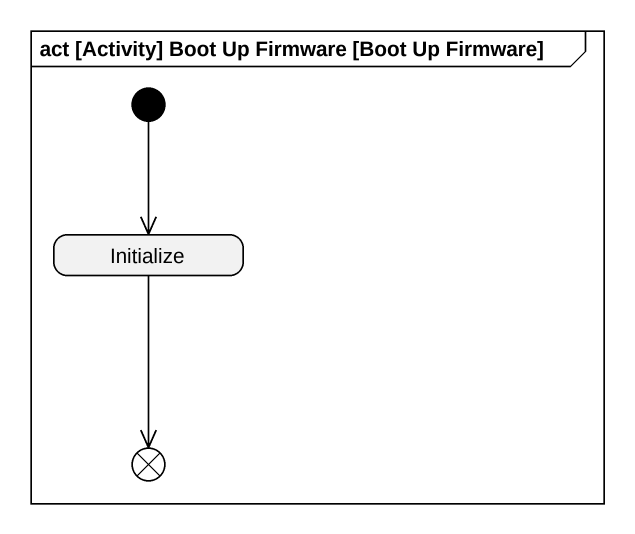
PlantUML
@startuml
mainframe act [Activity] Boot Up Firmware [Boot Up Firmware]
hide empty description
state Initialize
state flowfinal1 <<end>>
[*] --> Initialize
Initialize --> flowfinal1
@enduml
